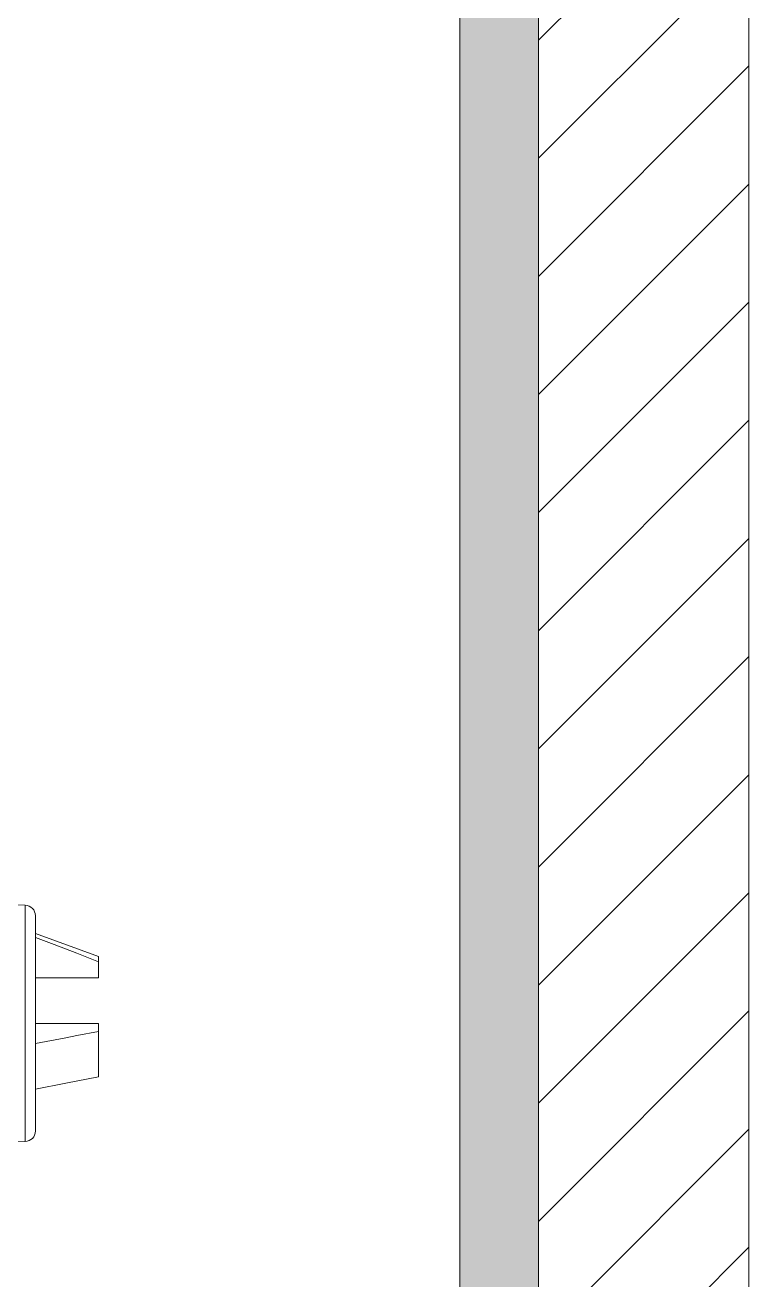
# Model space of a CAD drawing. Header units: millimetres. Extents: x -853320 to 19484, y -510814 to 9708.
# Drawn here: x 14973.08 to 14986.85, y 7480.94 to 7504.79 of the extents above; entities that cross this region are included whole.
import ezdxf

# ---------------------------------------------------------------- set-up
doc = ezdxf.new("R2010")
doc.units = ezdxf.units.MM
for name, color, linetype, lineweight in [('F_DIBOND_soffitto_cassone', 7, 'Continuous', 5), ('F_ELETTRICO', 22, 'Continuous', 5), ('F_IMPIANTO IDRAULICO', 7, 'Continuous', 5), ('F_SANITARI', 5, 'Continuous', 5), ('F_TUBOLARE sez.40x40', 7, 'Continuous', 5)]:
    doc.layers.add(name, color=color, linetype=linetype, lineweight=lineweight)

# ---------------------------------------------------------------- blocks, each defined once
blk = doc.blocks.new('SCATOLA INCASSO_1 P_sezione e pianta')
at = {"layer": 'F_ELETTRICO'}
for p, q in [((55470.994, -13681.878), (55471.596, -13681.883)), ((55471.596, -13681.883), (55471.596, -13686.373)), ((55471.794, -13682.083), (55471.794, -13686.172)), ((55471.794, -13682.419), (55472.994, -13682.856)), ((55471.794, -13682.494), (55472.151, -13682.63)), ((55472.151, -13682.63), (55472.582, -13682.797)), ((55472.582, -13682.797), (55472.994, -13682.958)), ((55472.994, -13682.856), (55472.994, -13683.262)), ((55471.794, -13683.262), (55472.994, -13683.262)), ((55471.794, -13684.128), (55472.994, -13684.128)), ((55472.994, -13685.146), (55472.994, -13684.128)), ((55472.369, -13684.402), (55471.794, -13684.512)), ((55472.369, -13685.268), (55472.994, -13685.146)), ((55471.794, -13685.378), (55472.369, -13685.268)), ((55470.994, -13686.378), (55471.596, -13686.373))]:
    blk.add_line(p, q, dxfattribs=at)
blk.add_lwpolyline([(55472.994, -13684.28), (55472.582, -13684.36), (55472.369, -13684.402)], dxfattribs=at)
for centre, start, end in [((55471.594, -13682.083), 0, 89.5), ((55471.594, -13686.173), 270.5, 0)]:
    blk.add_arc(centre, 0.2, start, end, dxfattribs=at)
blk = doc.blocks.new('BAGNO_camera doppia_rev.02_pianta')
at = {"layer": 'F_DIBOND_soffitto_cassone'}
h = blk.add_hatch(dxfattribs=at)
h.set_pattern_fill('ANSI31', color=1, scale=0.5)
h.set_pattern_definition([(45, (853.4978, -644), (-1.122532015, 1.122532015), [])])
h.paths.add_polyline_path([(32875.616, 22996.66), (32879.616, 22996.66), (32879.616, 22486.66), (32875.616, 22486.66)])
at = {"layer": 'F_TUBOLARE sez.40x40', "true_color": 0x636466}
h = blk.add_hatch(color=251, dxfattribs=at)
h.dxf.hatch_style = 1
h.paths.add_polyline_path([(32835.616, 22486.66), (32875.616, 22486.66), (32875.616, 22996.66), (32835.616, 22996.66)])
h.paths.add_polyline_path([(32837.116, 22486.66), (32874.116, 22486.66), (32874.116, 22996.66), (32837.116, 22996.66)], flags=17)
at = {"layer": 'F_DIBOND_soffitto_cassone', "color": 1}
blk.add_lwpolyline([(32875.616, 22996.66), (32879.616, 22996.66), (32879.616, 22486.66), (32875.616, 22486.66)], close=True, dxfattribs=at)
at = {"layer": 'F_SANITARI'}
blk.add_lwpolyline([(32826.616, 22486.66), (32879.616, 22486.66), (32879.616, 22996.66), (33673.616, 22996.66), (33673.616, 21811.66), (32826.616, 21811.66)], close=True, dxfattribs=at)
at = {"layer": 'F_TUBOLARE sez.40x40'}
for points in [[(32835.616, 22486.66), (32875.616, 22486.66), (32875.616, 22996.66), (32835.616, 22996.66)], [(32837.116, 22486.66), (32874.116, 22486.66), (32874.116, 22996.66), (32837.116, 22996.66)]]:
    blk.add_lwpolyline(points, close=True, dxfattribs=at)
at = {"layer": 'F_DIBOND_soffitto_cassone', "color": 1}
blk.add_blockref('SCATOLA INCASSO_1 P_sezione e pianta', (-22605.748, 36282.788), dxfattribs=at)

msp = doc.modelspace()

# ---------------------------------------------------------------- block references
at = {"layer": 'F_IMPIANTO IDRAULICO', "color": 1}
msp.add_blockref('BAGNO_camera doppia_rev.02_pianta', (-17892.766, -15112.845), dxfattribs=at)

doc.saveas('drawing.dxf')
